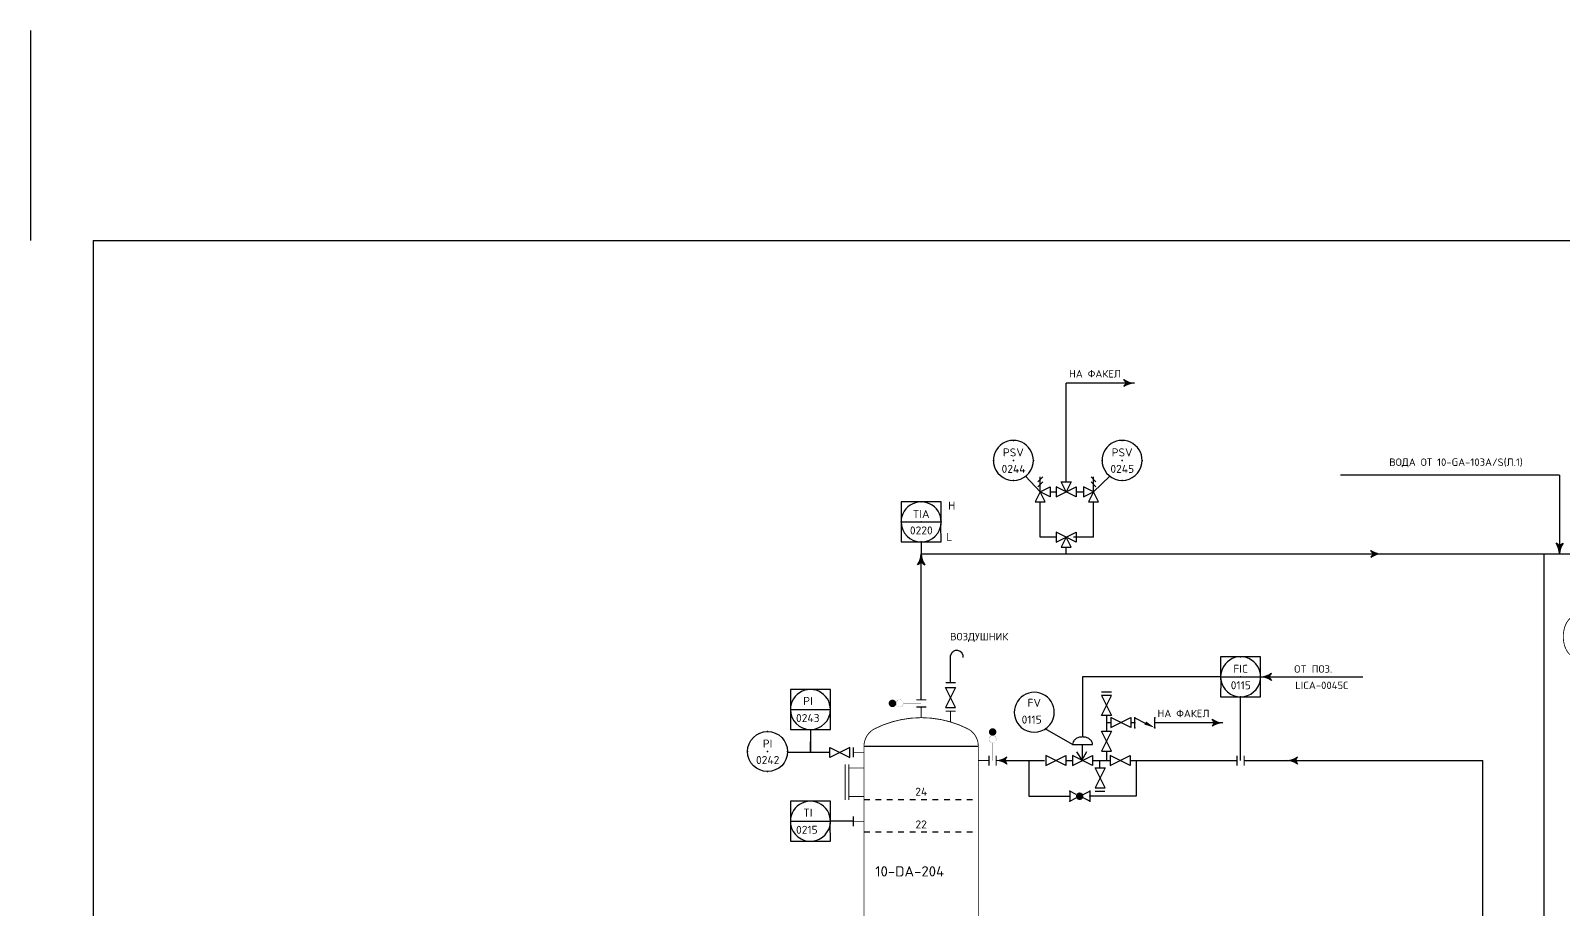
# Model space of a CAD drawing. Extents: x 71 to 279, y 48 to 143.
# Drawn here: x 70.54 to 97.35, y 65.89 to 81.26 of the extents above; entities that cross this region are included whole.
import ezdxf
from ezdxf.enums import TextEntityAlignment as Align

# ---------------------------------------------------------------- set-up
doc = ezdxf.new("R2010")
doc.units = 0
doc.header["$MEASUREMENT"] = 0
for name, pattern in [('DASH', [0.15625, 0.09375, -0.0625]), ('HIDDEN', [0.125, 0.0625, -0.0625]), ('SDASH', [0.09375, 0.046875, -0.046875])]:
    doc.linetypes.add(name, pattern=pattern)
doc.layers.get('0').update_dxf_attribs({"linetype": 'CONTINUOUS'})
for name, color, linetype in [('IN-ATTRIBS', 7, 'CONTINUOUS'), ('IN-ELECTRICAL', 7, 'HIDDEN'), ('IN-EQUIPMENT', 7, 'CONTINUOUS'), ('IN-INST-TAP', 7, 'CONTINUOUS'), ('IN-INSTRUMENT', 7, 'SDASH'), ('IN-MAJ-PROC', 7, 'CONTINUOUS'), ('IN-MIN-PROC', 7, 'CONTINUOUS'), ('IN-PNEUMATIC', 7, 'CONTINUOUS'), ('IN-TEXT', 51, 'CONTINUOUS')]:
    doc.layers.add(name, color=color, linetype=linetype)
doc.styles.add('ATTRIBS', font='SIMPLEX', dxfattribs={"width": 0.8, "height": 0.125})
doc.styles.add('NARROW', font='simplex', dxfattribs={"width": 0.75, "height": 0.1})
doc.styles.add('S1', font='SIMPLEX.shx')
doc.styles.add('SIMPLEX', font='SIMPLEX')

# ---------------------------------------------------------------- blocks, each defined once
blk = doc.blocks.new('BUBTEXT')
at = {"layer": 'IN-ATTRIBS'}
for p in [(0, 0.25), (-0.25, 0), (0, 0), (0.25, 0), (0, -0.25)]:
    blk.add_point(p, dxfattribs=at)
at = {"layer": 'IN-ATTRIBS', "flags": 1}
for tag, style, width, p in [('IDNUM', 'ATTRIBS', 0.8, (0.009, 0.584)), ('DWGNO', 'ATTRIBS', 0.8, (0.003, 0.447)), ('FILENO', 'ATTRIBS', 0.8, (-0.003, 0.311)), ('LOC', 'ATTRIBS', 0.8, (-0.08, -0.422)), ('SIG', 'ATTRIBS', 0.8, (-0.087, -0.563)), ('INSTALL', 'ATTRIBS', 0.8, (-0.087, -0.699)), ('SERV', 'ATTRIBS', 0.8, (-0.083, -0.838)), ('DATE', 'ATTRIBS', 0.8, (-0.088, -0.969)), ('CSYS', 'NARROW', 0.75, (-0.087, -1.243)), ('DES', 'NARROW', 0.75, (-0.087, -1.102))]:
    blk.add_attdef(tag, text='', height=0.1, dxfattribs=dict(at, style=style, width=width)).set_placement(p, align=Align.CENTER)
at = {"layer": 'IN-ATTRIBS', "style": 'ATTRIBS', "flags": 1}
blk.add_attdef('SYSCDI', text='', height=0.1, dxfattribs=at).set_placement((-0.312, 0.312), align=Align.RIGHT)
at = {"layer": 'IN-ATTRIBS', "style": 'ATTRIBS'}
blk.add_attdef('SYSCDV', text='', height=0.1, dxfattribs=at).set_placement((-0.312, 0.141), align=Align.RIGHT)
at = {"layer": 'IN-ATTRIBS', "style": 'S1'}
for tag, p in [('A1', (0.323, 0.115)), ('XT', (0.324, 0.257)), ('A2', (0.323, -0.035)), ('A3', (0.323, -0.185)), ('RES', (0.323, -0.342))]:
    blk.add_attdef(tag, p, '', height=0.1, dxfattribs=at)
for tag, p in [('INSTTYPE', (0, 0.05)), ('TAGNUM', (0.002, -0.156)), ('MD', (0.402, -0.565)), ('SZ', (0.402, -0.696))]:
    blk.add_attdef(tag, text='', height=0.1, dxfattribs=at).set_placement(p, align=Align.CENTER)
blk = doc.blocks.new('PH35A')
blk.add_circle((0, 0), 0.25)
blk = doc.blocks.new('VALVTEXT')
at = {"layer": 'IN-ATTRIBS'}
for p in [(0, 0.0625), (0, 0), (0.25, 0.0625), (0.25, 0), (0, -0.0625), (0.25, -0.0625)]:
    blk.add_point(p, dxfattribs=at)
at = {"layer": 'IN-ATTRIBS', "style": 'S1', "flags": 1}
for tag, p in [('IDNUM', (0.125, 0.5625)), ('DWGNO', (0.125, 0.4375)), ('FILENO', (0.125, 0.3125))]:
    blk.add_attdef(tag, text='', height=0.1, dxfattribs=at).set_placement(p, align=Align.CENTER)
at = {"layer": 'IN-ATTRIBS', "style": 'S1'}
for tag, p in [('MODE', (0.125, 0.078125)), ('SIZE', (0.125, -0.1875))]:
    blk.add_attdef(tag, text='', height=0.1, dxfattribs=at).set_placement(p, align=Align.CENTER)
blk = doc.blocks.new('PE2')
for points in [[(0, 0, 0.150368), (0.188, 0.062, 0.150368)], [(0.125, 0, 0.206864), (0.188, 0.062, 0.206864)], [(0.125, 0, -0.206864), (0.188, -0.062, -0.206864)]]:
    blk.add_lwpolyline(points, format="xyb")
blk.add_arc((-0.008, -0.336), 0.336, 54.4623, 88.6678)
for points in [[(0, 0), (0.125, 0), (0.04, 0.003), (0.141, 0.008)], [(0, 0), (0.125, 0), (0.04, -0.003), (0.141, -0.008)], [(0.04, 0.003), (0.141, 0.008), (0.079, 0.011), (0.156, 0.019)], [(0.079, 0.011), (0.156, 0.019), (0.117, 0.024), (0.169, 0.031)], [(0.117, 0.024), (0.169, 0.031), (0.154, 0.041), (0.179, 0.046)], [(0.154, 0.041), (0.179, 0.046), (0.188, 0.062)], [(0.04, -0.003), (0.141, -0.008), (0.079, -0.011), (0.156, -0.019)], [(0.079, -0.011), (0.156, -0.019), (0.117, -0.024), (0.169, -0.031)], [(0.117, -0.024), (0.169, -0.031), (0.154, -0.041), (0.179, -0.046)], [(0.154, -0.041), (0.179, -0.046), (0.188, -0.062)]]:
    blk.add_solid(points)

msp = doc.modelspace()

# ---------------------------------------------------------------- hatches: boundary and pattern name
at = {"linetype": 'Continuous'}
msp.add_hatch(color=2, dxfattribs=at).paths.add_polyline_path([(85.615, 69.559, 1), (85.615, 69.431, 1)])

# ---------------------------------------------------------------- linework, layer by layer
at = {"color": 6, "linetype": 'Continuous'}
for q in [(71.634, 52.255), (266.486, 77.594)]:
    msp.add_line((71.634, 77.594), q, dxfattribs=at)
at = {"color": 5, "linetype": 'Continuous'}
for p, q in [((88.654, 73.369), (88.654, 75.099)), ((97.284, 73.49), (97.284, 72.109)), ((88.375, 73.194), (88.479, 73.194)), ((88.829, 73.194), (88.956, 73.194)), ((88.2, 72.404), (88.2, 73.019)), ((89.131, 72.404), (89.131, 73.019)), ((88.479, 72.404), (88.2, 72.404)), ((89.131, 72.404), (88.779, 72.404)), ((88.654, 72.109), (88.654, 72.229)), ((86.63, 69.858), (86.63, 70.331)), ((86.677, 70.401), (86.683, 70.403)), ((89.435, 69.156), (89.357, 69.156)), ((89.357, 69.156), (89.357, 69.006)), ((89.852, 69.156), (89.785, 69.156)), ((89.357, 68.656), (89.357, 68.506))]:
    msp.add_line(p, q, dxfattribs=at)
for p, q in [((88.2, 73.194), (87.943, 73.468)), ((89.131, 73.194), (89.42, 73.468)), ((91.355, 69.96), (88.94, 69.96)), ((88.765, 68.776), (88.289, 69.048))]:
    msp.add_line(p, q)
at = {"color": 2}
for p, q in [((88.2, 73.194), (88.112, 73.019)), ((88.156, 73.369), (88.243, 73.457)), ((88.156, 73.282), (88.243, 73.369)), ((88.2, 73.194), (88.2, 73.457)), ((88.2, 73.194), (88.375, 73.282)), ((88.375, 73.107), (88.2, 73.194)), ((88.287, 73.019), (88.2, 73.194)), ((88.375, 73.282), (88.375, 73.107)), ((88.567, 73.369), (88.742, 73.369)), ((88.654, 73.194), (88.567, 73.369)), ((88.742, 73.369), (88.654, 73.194)), ((89.131, 73.194), (88.956, 73.282)), ((88.956, 73.282), (88.956, 73.107)), ((88.956, 73.107), (89.131, 73.194)), ((89.131, 73.194), (89.044, 73.019)), ((89.088, 73.457), (89.175, 73.369)), ((89.088, 73.369), (89.175, 73.282)), ((89.131, 73.194), (89.131, 73.457)), ((89.219, 73.019), (89.131, 73.194)), ((88.112, 73.019), (88.287, 73.019)), ((89.044, 73.019), (89.219, 73.019)), ((88.654, 72.404), (88.567, 72.229)), ((88.742, 72.229), (88.654, 72.404)), ((88.567, 72.229), (88.742, 72.229)), ((89.445, 69.693), (89.271, 69.693)), ((90.202, 69.069), (90.202, 69.244)), ((88.765, 68.776), (89.115, 68.776)), ((88.94, 68.495), (88.94, 68.776)), ((89.245, 68.37), (89.245, 68.495)), ((89.158, 67.958), (89.331, 67.958))]:
    msp.add_line(p, q, dxfattribs=at)
at = {"linetype": 'Continuous'}
for p, q in [((85.767, 72.669), (86.467, 72.669)), ((91.355, 69.96), (92.055, 69.96)), ((83.83, 69.388), (84.53, 69.388)), ((88.94, 68.495), (88.84, 68.649)), ((88.927, 68.494), (89.015, 68.655)), ((83.83, 67.432), (84.53, 67.432))]:
    msp.add_line(p, q, dxfattribs=at)
at = {"color": 5}
msp.add_line((89.357, 69.281), (89.357, 69.156), dxfattribs=at)
at = {"color": 2}
for points in [[(88.479, 73.107), (88.829, 73.282), (88.829, 73.107), (88.479, 73.282)], [(88.479, 72.317), (88.829, 72.492), (88.829, 72.317), (88.479, 72.492)], [(86.718, 69.42), (86.543, 69.77), (86.718, 69.77), (86.543, 69.42)], [(89.27, 69.631), (89.445, 69.281), (89.27, 69.281), (89.445, 69.631)], [(89.435, 69.075), (89.785, 69.25), (89.785, 69.075), (89.435, 69.25)], [(89.445, 68.656), (89.27, 69.006), (89.445, 69.006), (89.27, 68.656)], [(84.867, 68.725), (84.517, 68.55), (84.517, 68.725), (84.867, 68.55)], [(88.297, 68.407), (88.647, 68.582), (88.647, 68.407), (88.297, 68.582)], [(88.765, 68.407), (89.115, 68.582), (89.115, 68.407), (88.765, 68.582)], [(89.333, 68.02), (89.158, 68.37), (89.333, 68.37), (89.158, 68.02)], [(89.425, 68.407), (89.775, 68.582), (89.775, 68.407), (89.425, 68.582)]]:
    msp.add_lwpolyline(points, close=True, dxfattribs=at)
for points in [[(86.467, 72.615), (86.467, 73.019), (85.767, 73.019), (85.767, 72.615)], [(85.767, 72.615), (85.767, 72.319), (86.467, 72.319), (86.463, 72.615)], [(92.055, 69.906), (92.055, 70.31), (91.355, 70.31), (91.355, 69.906)], [(84.53, 69.334), (84.53, 69.738), (83.83, 69.738), (83.83, 69.334)], [(91.36, 69.906), (91.355, 69.61), (92.055, 69.61), (92.055, 69.906)], [(83.83, 69.334), (83.83, 69.038), (84.53, 69.038), (84.53, 69.334)], [(84.53, 67.379), (84.53, 67.782), (83.83, 67.782), (83.83, 67.379)], [(83.834, 67.379), (83.83, 67.082), (84.53, 67.082), (84.526, 67.379)]]:
    msp.add_lwpolyline(points)
at = {"color": 6, "const_width": 0.015}
msp.add_lwpolyline([(97.599, 71.038, 0.139889), (97.509, 71.013, 0.107118), (97.422, 70.929, 0.079812), (97.369, 70.813, 0.067459), (97.349, 70.663, 0.067459), (97.369, 70.514, 0.079812), (97.422, 70.398, 0.107118), (97.509, 70.314, 0.139889), (97.599, 70.288, 0.139889)], format="xyb", dxfattribs=at)
at = {"color": 5, "linetype": 'Continuous', "const_width": 0.04}
msp.add_lwpolyline([(86.63, 70.331), (86.63, 70.331), (86.63, 70.331), (86.63, 70.331), (86.63, 70.331)], dxfattribs=at)
at = {"color": 2}
for points, const_width in [([(86.543, 69.858), (86.718, 69.858)], 0.021), ([(85.805, 69.495), (86.117, 69.495)], 0.005), ([(86.03, 69.557), (86.205, 69.557)], 0.021), ([(87.367, 68.807), (87.367, 68.495)], 0.005), ([(87.43, 68.582), (87.43, 68.407)], 0.021), ([(91.643, 68.582), (91.643, 68.407)], 0.021), ([(91.768, 68.582), (91.768, 68.407)], 0.021)]:
    msp.add_lwpolyline(points, dxfattribs=dict(at, const_width=const_width))
for points, const_width in [([(85.615, 69.431, 1), (85.615, 69.559, 1)], 0.0025), ([(85.742, 69.431, 1), (85.742, 69.559, 1)], 0.0025), ([(87.335, 68.995, 1), (87.4, 68.995, 1)], 0.065), ([(87.304, 68.87, 1), (87.431, 68.87, 1)], 0.0025), ([(88.857, 67.87, 1), (88.923, 67.87, 1)], 0.0656)]:
    msp.add_lwpolyline(points, format="xyb", close=True, dxfattribs=dict(at, const_width=const_width))
for points in [[(89.852, 69.069), (89.852, 69.244), (90.037, 69.151)], [(88.831, 67.899), (88.715, 67.957), (88.715, 67.782), (88.831, 67.84)], [(88.949, 67.899), (89.065, 67.957), (89.065, 67.782), (88.949, 67.84)]]:
    msp.add_lwpolyline(points, dxfattribs=at)
msp.add_lwpolyline([(89.115, 68.776, 0.126822), (89.103, 68.824, 0.10607), (89.064, 68.869, 0.085783), (89.009, 68.897, 0.075445), (88.94, 68.907, 0.075445), (88.871, 68.897, 0.085783), (88.816, 68.869, 0.10607), (88.777, 68.824, 0.126822), (88.765, 68.776, 0.126822)], format="xyb", dxfattribs=at)
for centre, start, end in [((87.73, 73.746), 351.1529, 188.8471), ((89.632, 73.746), 351.1529, 188.8471), ((87.73, 73.746), 188.8471, 351.1529), ((89.632, 73.746), 188.8471, 351.1529), ((86.117, 72.669), 351.1529, 188.8471), ((86.117, 72.669), 180, 360), ((91.705, 69.96), 351.1529, 188.8471), ((84.18, 69.388), 351.1529, 188.8471), ((91.705, 69.96), 188.8471, 351.1529), ((88.096, 69.34), 351.1529, 188.8471), ((84.18, 69.388), 180, 0), ((88.096, 69.34), 188.8471, 351.1529), ((84.18, 67.432), 351.1529, 188.8471), ((84.18, 67.432), 188.8471, 0)]:
    msp.add_arc(centre, 0.35, start, end)
at = {"color": 5, "linetype": 'Continuous'}
msp.add_arc((86.741, 70.308), 0.113, 354.2958, 168.5339, dxfattribs=at)
at = {"color": 2}
for p in [(88.715, 67.957), (88.715, 67.87), (89.065, 67.957), (89.065, 67.87), (88.715, 67.782), (89.065, 67.782)]:
    msp.add_point(p, dxfattribs=at)
msp.add_solid([(90.021, 69.125), (90.202, 69.069), (90.052, 69.178)], dxfattribs=at)
at = {"layer": 'IN-ELECTRICAL', "color": 5, "linetype": 'DASH'}
for p, q in [((85.117, 67.816), (87.117, 67.816)), ((85.117, 67.245), (87.117, 67.245))]:
    msp.add_line(p, q, dxfattribs=at)
at = {"layer": 'IN-EQUIPMENT', "color": 6}
msp.add_line((85.117, 68.745), (87.117, 68.745), dxfattribs=at)
for points, const_width in [([(86.03, 69.432), (86.205, 69.432)], 0.021), ([(86.117, 69.245), (86.117, 69.432)], 0.015), ([(86.543, 69.358), (86.718, 69.358)], 0.021), ([(86.63, 69.17), (86.63, 69.358)], 0.015), ([(84.93, 68.55), (84.93, 68.725)], 0.021), ([(85.117, 68.638), (84.93, 68.638)], 0.015), ([(84.789, 67.802), (84.789, 68.427)], 0.015), ([(84.852, 67.802), (84.852, 68.427)], 0.015), ([(85.117, 68.364), (84.852, 68.364)], 0.015), ([(87.117, 68.495), (87.305, 68.495)], 0.015), ([(87.305, 68.582), (87.305, 68.407)], 0.021), ([(85.117, 67.864), (84.852, 67.864)], 0.015), ([(84.93, 67.345), (84.93, 67.52)], 0.021), ([(85.117, 67.432), (84.93, 67.432)], 0.015)]:
    msp.add_lwpolyline(points, dxfattribs=dict(at, const_width=const_width))
at = {"layer": 'IN-EQUIPMENT', "color": 6, "const_width": 0.015}
for points in [[(87.117, 68.745, 0.267949), (86.945, 69.044, 0.242718), (85.29, 69.044, 0.267949), (85.117, 68.745), (85.117, 64.682, 0.157258)], [(87.117, 64.682), (87.117, 68.745, 0.123669)]]:
    msp.add_lwpolyline(points, format="xyb", dxfattribs=at)
at = {"layer": 'IN-INST-TAP', "color": 7}
for p, q in [((86.117, 72.319), (86.117, 72.109)), ((91.705, 68.495), (91.705, 69.61)), ((84.18, 69.038), (84.18, 68.638)), ((84.18, 68.638), (83.78, 68.638)), ((84.18, 68.638), (84.18, 68.822)), ((84.517, 68.638), (84.18, 68.638)), ((84.93, 67.432), (84.53, 67.432))]:
    msp.add_line(p, q, dxfattribs=at)
at = {"layer": 'IN-MAJ-PROC', "color": 3}
for p, q in [((86.117, 72.109), (98.037, 72.109)), ((86.117, 69.557), (86.117, 71.984)), ((87.555, 68.495), (88.274, 68.495)), ((88.647, 68.495), (88.765, 68.495)), ((89.115, 68.495), (89.425, 68.495)), ((89.775, 68.495), (91.643, 68.495)), ((91.768, 68.495), (95.939, 68.495)), ((95.939, 59.49), (95.939, 68.495))]:
    msp.add_line(p, q, dxfattribs=at)
at = {"layer": 'IN-MAJ-PROC', "color": 7}
msp.add_line((92.055, 69.96), (93.844, 69.96), dxfattribs=at)
at = {"layer": 'IN-MAJ-PROC', "color": 3}
for points in [[(86.117, 71.984, -0.206864), (86.055, 71.921, -0.206864)], [(86.117, 72.109, 0.150368), (86.18, 71.921, 0.150368)], [(86.117, 71.984, 0.206864), (86.18, 71.921, 0.206864)], [(87.43, 68.495, 0.150368), (87.617, 68.557, 0.150368)], [(87.555, 68.495, 0.206864), (87.617, 68.557, 0.206864)], [(87.555, 68.495, -0.206864), (87.617, 68.432, -0.206864)]]:
    msp.add_lwpolyline(points, format="xyb", dxfattribs=at)
for centre, start, end in [((85.781, 72.117), 324.4623, 358.6678), ((87.422, 68.159), 54.4623, 88.6678)]:
    msp.add_arc(centre, 0.336, start, end, dxfattribs=at)
for points in [[(86.076, 71.955), (86.071, 71.929), (86.055, 71.921)], [(86.093, 71.991), (86.086, 71.94), (86.076, 71.955), (86.071, 71.929)], [(86.106, 72.03), (86.099, 71.953), (86.093, 71.991), (86.086, 71.94)], [(86.114, 72.069), (86.109, 71.967), (86.106, 72.03), (86.099, 71.953)], [(86.117, 72.109), (86.117, 71.984), (86.114, 72.069), (86.109, 71.967)], [(86.117, 72.109), (86.117, 71.984), (86.121, 72.069), (86.125, 71.967)], [(86.121, 72.069), (86.125, 71.967), (86.129, 72.03), (86.136, 71.953)], [(86.129, 72.03), (86.136, 71.953), (86.141, 71.991), (86.149, 71.94)], [(86.141, 71.991), (86.149, 71.94), (86.159, 71.955), (86.164, 71.929)], [(86.159, 71.955), (86.164, 71.929), (86.18, 71.921)], [(87.43, 68.495), (87.555, 68.495), (87.47, 68.498), (87.571, 68.503)], [(87.43, 68.495), (87.555, 68.495), (87.47, 68.492), (87.571, 68.487)], [(87.47, 68.498), (87.571, 68.503), (87.509, 68.506), (87.586, 68.513)], [(87.47, 68.492), (87.571, 68.487), (87.509, 68.483), (87.586, 68.476)], [(87.509, 68.506), (87.586, 68.513), (87.547, 68.519), (87.599, 68.526)], [(87.509, 68.483), (87.586, 68.476), (87.547, 68.471), (87.599, 68.463)], [(87.547, 68.519), (87.599, 68.526), (87.583, 68.536), (87.609, 68.541)], [(87.547, 68.471), (87.599, 68.463), (87.583, 68.454), (87.609, 68.449)], [(87.583, 68.536), (87.609, 68.541), (87.617, 68.557)], [(87.583, 68.454), (87.609, 68.449), (87.617, 68.432)]]:
    msp.add_solid(points, dxfattribs=at)
at = {"layer": 'IN-MIN-PROC', "color": 4, "linetype": 'Continuous'}
msp.add_line((70.541, 77.594), (70.541, 81.265), dxfattribs=at)
at = {"layer": 'IN-MIN-PROC', "color": 5}
for p, q in [((89.847, 75.099), (88.654, 75.099)), ((97.284, 73.49), (93.453, 73.49)), ((97.011, 72.109), (97.011, 62.66)), ((91.395, 69.156), (90.202, 69.156)), ((88.003, 68.495), (88.003, 67.87)), ((89.878, 68.495), (89.878, 67.87)), ((88.003, 67.87), (88.715, 67.87)), ((89.878, 67.87), (89.065, 67.87))]:
    msp.add_line(p, q, dxfattribs=at)
at = {"layer": 'IN-MIN-PROC', "color": 7}
for p, q in [((88.2, 73.194), (88.2, 73.421)), ((89.131, 73.194), (89.131, 73.421))]:
    msp.add_line(p, q, dxfattribs=at)
at = {"layer": 'IN-MIN-PROC', "color": 5}
for points in [[(89.722, 75.099, -0.206864), (89.66, 75.162, -0.206864)], [(89.847, 75.099, 0.150368), (89.66, 75.037, 0.150368)], [(89.722, 75.099, 0.206864), (89.66, 75.037, 0.206864)], [(91.27, 69.156, -0.206864), (91.207, 69.219, -0.206864)], [(91.27, 69.156, 0.206864), (91.207, 69.094, 0.206864)], [(91.395, 69.156, 0.150368), (91.207, 69.094, 0.150368)]]:
    msp.add_lwpolyline(points, format="xyb", dxfattribs=at)
for centre in [(89.855, 75.435), (91.403, 69.492)]:
    msp.add_arc(centre, 0.336, 234.4623, 268.6678, dxfattribs=at)
for points in [[(89.694, 75.14), (89.668, 75.145), (89.66, 75.162)], [(89.73, 75.123), (89.678, 75.131), (89.694, 75.14), (89.668, 75.145)], [(89.73, 75.075), (89.678, 75.068), (89.694, 75.058), (89.668, 75.053)], [(89.768, 75.11), (89.691, 75.118), (89.73, 75.123), (89.678, 75.131)], [(89.768, 75.088), (89.691, 75.08), (89.73, 75.075), (89.678, 75.068)], [(89.807, 75.102), (89.706, 75.107), (89.768, 75.11), (89.691, 75.118)], [(89.807, 75.096), (89.706, 75.091), (89.768, 75.088), (89.691, 75.08)], [(89.847, 75.099), (89.722, 75.099), (89.807, 75.102), (89.706, 75.107)], [(89.847, 75.099), (89.722, 75.099), (89.807, 75.096), (89.706, 75.091)], [(89.694, 75.058), (89.668, 75.053), (89.66, 75.037)], [(91.241, 69.198), (91.215, 69.203), (91.207, 69.219)], [(91.278, 69.18), (91.226, 69.188), (91.241, 69.198), (91.215, 69.203)], [(91.316, 69.168), (91.239, 69.175), (91.278, 69.18), (91.226, 69.188)], [(91.355, 69.16), (91.254, 69.164), (91.316, 69.168), (91.239, 69.175)], [(91.241, 69.115), (91.215, 69.11), (91.207, 69.094)], [(91.278, 69.132), (91.226, 69.125), (91.241, 69.115), (91.215, 69.11)], [(91.316, 69.145), (91.239, 69.138), (91.278, 69.132), (91.226, 69.125)], [(91.355, 69.153), (91.254, 69.148), (91.316, 69.145), (91.239, 69.138)], [(91.395, 69.156), (91.27, 69.156), (91.355, 69.16), (91.254, 69.164)], [(91.395, 69.156), (91.27, 69.156), (91.355, 69.153), (91.254, 69.148)]]:
    msp.add_solid(points, dxfattribs=at)
at = {"layer": 'IN-PNEUMATIC', "color": 7}
msp.add_line((88.94, 69.96), (88.94, 68.907), dxfattribs=at)

# ---------------------------------------------------------------- block references
at = {"color": 2, "xscale": 1.4, "yscale": 1.4, "zscale": 1.4}
msp.add_blockref('VALVTEXT', (89.852, 69.156), dxfattribs=at)
at = {"layer": 'IN-INST-TAP', "color": 7, "xscale": 1.4, "yscale": 1.4, "zscale": 1.4}
msp.add_blockref('PH35A', (83.43, 68.652), dxfattribs=at)
at = {"layer": 'IN-INSTRUMENT', "color": 7, "xscale": 1.4, "yscale": 1.4, "zscale": 1.4}
for p, values in [((89.632, 73.746), {'INSTTYPE': 'PSV', 'TAGNUM': '0245'}), ((86.117, 72.669), {'INSTTYPE': 'TIA', 'TAGNUM': '0220'}), ((91.705, 69.96), {'INSTTYPE': 'FIC', 'TAGNUM': '0115'}), ((83.43, 68.652), {'INSTTYPE': 'PI', 'TAGNUM': '0242'})]:
    msp.add_blockref('BUBTEXT', p, dxfattribs=at).add_auto_attribs(values)
at = {"layer": 'IN-MAJ-PROC', "color": 3, "rotation": 180}
msp.add_blockref('PE2', (94.168, 72.109), dxfattribs=at)
at = {"layer": 'IN-MAJ-PROC', "color": 3}
msp.add_blockref('PE2', (92.512, 68.495), dxfattribs=at)
at = {"layer": 'IN-MIN-PROC', "color": 7, "xscale": 1.4, "yscale": 1.4, "zscale": 1.4}
msp.add_blockref('BUBTEXT', (87.73, 73.746), dxfattribs=at).add_auto_attribs({'INSTTYPE': 'PSV', 'TAGNUM': '0244'})
at = {"layer": 'IN-MIN-PROC', "color": 7, "rotation": 89.99999999999999}
msp.add_blockref('PE2', (97.284, 72.109), dxfattribs=at)
at = {"layer": 'IN-MIN-PROC', "color": 7}
msp.add_blockref('PE2', (92.055, 69.96), dxfattribs=at)

# ---------------------------------------------------------------- texts
at = {"style": 'SIMPLEX'}
for s, p in [('H', (86.589, 72.885)), ('L', (86.558, 72.336)), ('PI', (84.054, 69.467)), ('FV', (87.977, 69.434)), ('0243', (83.928, 69.168)), ('0115', (87.874, 69.141)), ('TI', (84.054, 67.512)), ('0215', (83.928, 67.213))]:
    msp.add_text(s, height=0.14, dxfattribs=at).set_placement(p)
at = {"color": 4, "linetype": 'Continuous', "style": 'SIMPLEX'}
msp.add_text('10-DA-204', height=0.18, dxfattribs=at).set_placement((85.313, 66.466))
at = {"layer": 'IN-TEXT', "color": 1, "style": 'SIMPLEX'}
for s, p in [('НА ФАКЕЛ', (88.703, 75.196)), ('ВОЗДУШНИК', (86.623, 70.598)), ('OT ПОЗ.', (92.638, 70.032)), ('LICA-0045С', (92.66, 69.745)), ('НА ФАКЕЛ', (90.251, 69.253))]:
    msp.add_text(s, height=0.13, dxfattribs=at).set_placement(p)
msp.add_text('ВОДA ОТ 10-GA-103A/S(Л.1)', height=0.13, dxfattribs=at).set_placement((96.639, 73.65), align=Align.RIGHT)
at = {"layer": 'IN-TEXT', "color": 7, "style": 'S1'}
for s, p in [('24', (86.118, 67.879)), ('22', (86.117, 67.307))]:
    msp.add_text(s, height=0.14, dxfattribs=at).set_placement(p, align=Align.CENTER)

doc.saveas('drawing.dxf')
